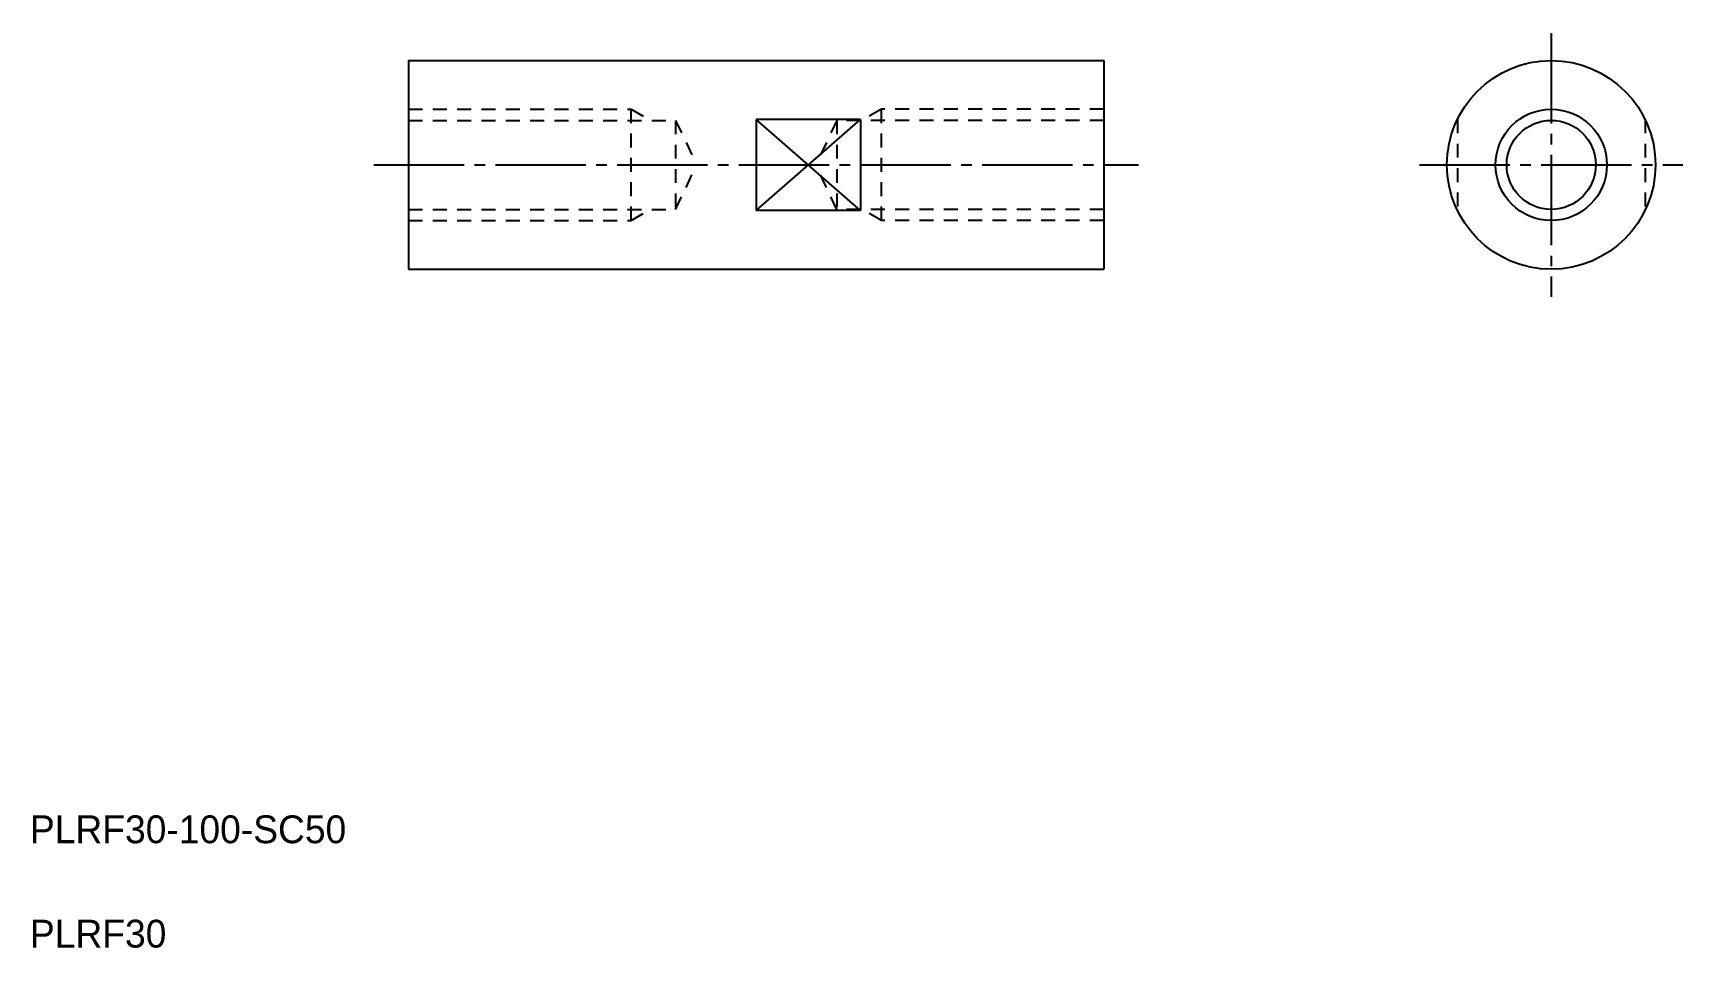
# Model space of a CAD drawing. Extents: x 10 to 248, y 10 to 141.
import ezdxf

# ---------------------------------------------------------------- set-up
doc = ezdxf.new("R2010")
doc.units = 0
doc.linetypes.add('CENTER', pattern=[17.5, 13, -1.5, 1.5, -1.5])
doc.linetypes.add('DASHED', pattern=[3.5, 2, -1.5])
doc.layers.get('0').update_dxf_attribs({"linetype": 'CONTINUOUS'})
doc.layers.add('CENTER', color=1, linetype='CENTER')
doc.styles.get("Standard").update_dxf_attribs({"font": 'txt', "height": 3.2})

msp = doc.modelspace()

# ---------------------------------------------------------------- linework, layer by layer
at = {"color": 7, "linetype": 'CONTINUOUS'}
for p, q in [((64.45, 137.49), (164.45, 137.49)), ((64.45, 137.49), (64.45, 107.49)), ((164.45, 137.49), (164.45, 107.49)), ((114.45, 129.03), (114.45, 115.95)), ((129.45, 129.03), (114.45, 129.03)), ((129.45, 129.03), (129.45, 115.95)), ((129.45, 115.95), (114.45, 115.95)), ((64.45, 107.49), (164.45, 107.49))]:
    msp.add_line(p, q, dxfattribs=at)
at = {"color": 3, "linetype": 'DASHED'}
for p, q in [((64.45, 130.49), (96.45, 130.49)), ((64.45, 128.89), (102.85, 128.89)), ((96.45, 114.49), (96.45, 130.49)), ((96.45, 130.49), (99.22, 128.89)), ((102.85, 128.89), (102.85, 116.09)), ((102.85, 128.89), (105.9, 122.49)), ((126.05, 128.89), (123, 122.49)), ((126.05, 128.89), (126.05, 116.09)), ((164.45, 128.89), (126.05, 128.89)), ((132.45, 130.49), (129.68, 128.89)), ((132.45, 114.49), (132.45, 130.49)), ((164.45, 130.49), (132.45, 130.49)), ((215.29, 129.03), (215.29, 115.95)), ((242.29, 129.03), (242.29, 115.95)), ((102.85, 116.09), (105.9, 122.49)), ((126.05, 116.09), (123, 122.49)), ((64.45, 116.09), (102.85, 116.09)), ((64.45, 114.49), (96.45, 114.49)), ((96.45, 114.49), (99.22, 116.09)), ((164.45, 116.09), (126.05, 116.09)), ((132.45, 114.49), (129.68, 116.09)), ((164.45, 114.49), (132.45, 114.49))]:
    msp.add_line(p, q, dxfattribs=at)
at = {"color": 3, "linetype": 'CONTINUOUS'}
for p, q in [((114.45, 115.95), (129.45, 129.03)), ((129.45, 115.95), (114.45, 129.03))]:
    msp.add_line(p, q, dxfattribs=at)
at = {"color": 7, "linetype": 'CONTINUOUS'}
for radius in [15, 6.4]:
    msp.add_circle((228.79, 122.49), radius, dxfattribs=at)
at = {"color": 3, "linetype": 'CONTINUOUS'}
msp.add_circle((228.79, 122.49), 8, dxfattribs=at)
at = {"layer": 'CENTER', "color": 1, "linetype": 'CENTER'}
for p, q in [((228.79, 141.44), (228.79, 103.54)), ((59.45, 122.49), (169.45, 122.49)), ((209.84, 122.49), (247.74, 122.49))]:
    msp.add_line(p, q, dxfattribs=at)

# ---------------------------------------------------------------- texts
at = {"color": 7, "linetype": 'CONTINUOUS'}
for s, p in [('PLRF30-100-SC50', (10, 25)), ('PLRF30', (10, 10))]:
    msp.add_text(s, height=4, dxfattribs=at).set_placement(p)

doc.saveas('drawing.dxf')
